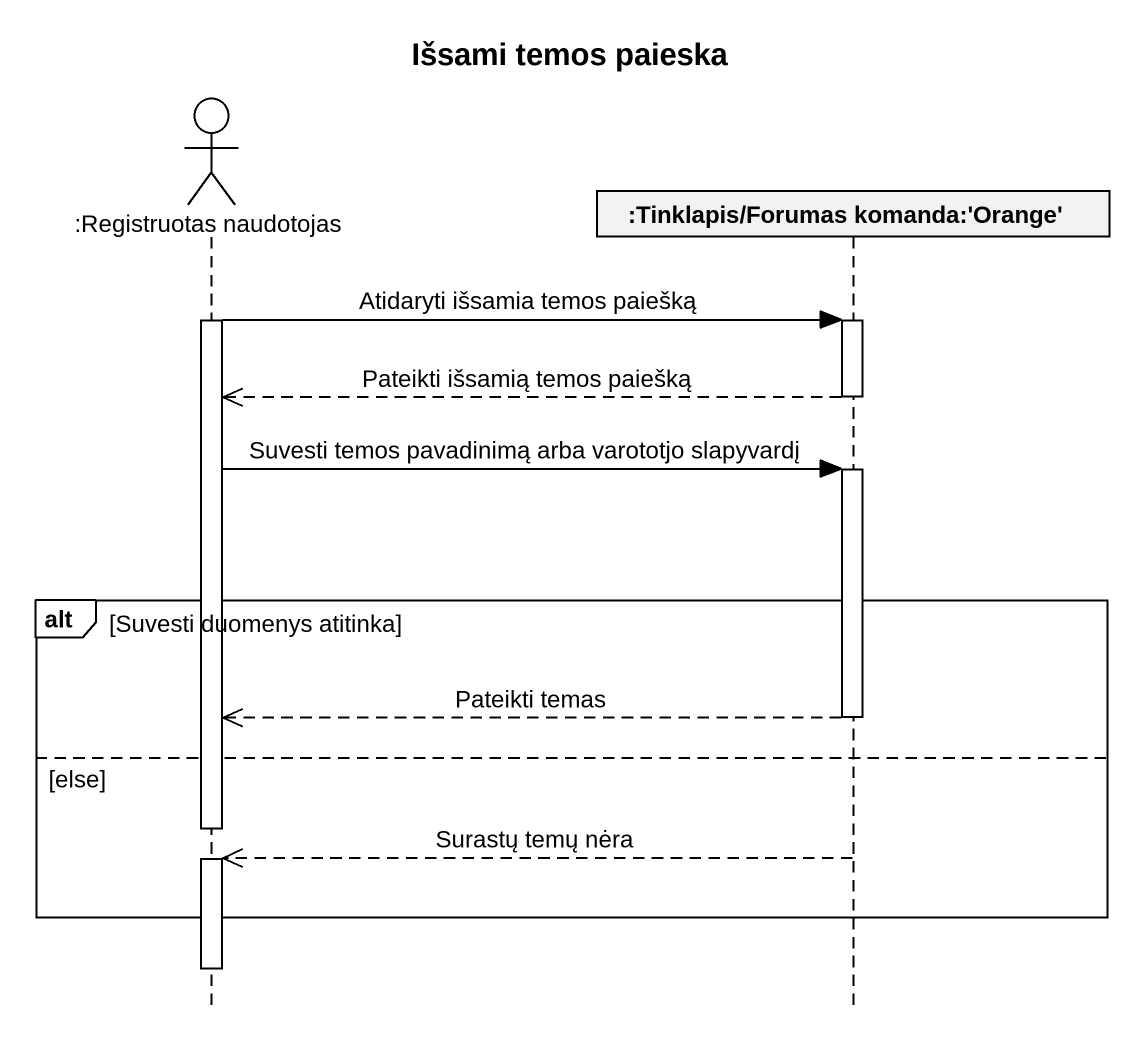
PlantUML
@startuml
title Išsami temos paieska
hide footbox
actor ":Registruotas naudotojas" as Registruotas_naudotojas
participant ":Tinklapis/Forumas komanda:'Orange'" as Tinklapis_Forumas_komanda

activate Registruotas_naudotojas
Registruotas_naudotojas -> Tinklapis_Forumas_komanda : Atidaryti išsamia temos paiešką
activate Tinklapis_Forumas_komanda
Tinklapis_Forumas_komanda -->> Registruotas_naudotojas : Pateikti išsamią temos paiešką
deactivate Tinklapis_Forumas_komanda
Registruotas_naudotojas -> Tinklapis_Forumas_komanda : Suvesti temos pavadinimą arba varototjo slapyvardį
activate Tinklapis_Forumas_komanda
alt Suvesti duomenys atitinka
  Tinklapis_Forumas_komanda -->> Registruotas_naudotojas : Pateikti temas
  deactivate Tinklapis_Forumas_komanda
else else
  deactivate Registruotas_naudotojas
  Tinklapis_Forumas_komanda -->> Registruotas_naudotojas : Surastų temų nėra
  activate Registruotas_naudotojas
end
deactivate Registruotas_naudotojas
@enduml
